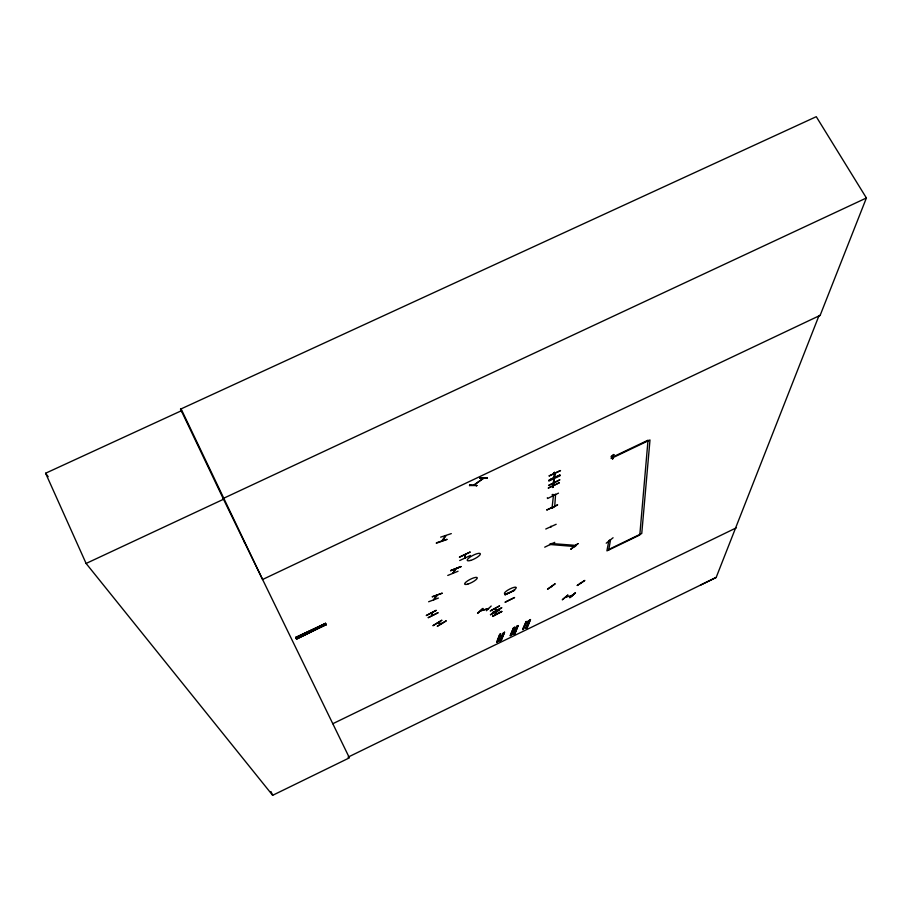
<?xml version="1.0" encoding="UTF-8"?>
<svg xmlns="http://www.w3.org/2000/svg" width="912" height="912" viewBox="0 0 912 912"><rect width="100%" height="100%" fill="white"/><g stroke="black" fill="none" stroke-linecap="round" stroke-linejoin="round"><path stroke-width="1.37" d="M505.1 594.795L514.699 590.201L505.088 594.784M505.214 602.182L514.607 597.508L505.214 602.125M432.995 615.201L431.102 613.16L433.394 614.962M447.758 575.449L458.029 571.254M549.149 475.882L560.549 470.558L549.195 475.939M559.729 479.917L548.579 485.48L559.706 479.86M548.83 481.091L560.082 475.756M556.172 524.275L545.764 529.017M544.715 547.177L554.758 542.344M553.459 483.212L553.128 487.122M553.345 481.65L554.04 482.277M554.04 482.311L554.336 478.686M554.656 473.567L554.279 477.626M553.972 482.687L554.291 478.766M552.045 508.098L553.459 495.216L555.59 494.201L554.713 506.639L552.41 507.961M554.485 472.37L555.1 473.442L554.701 477.478M550.848 526.258L551.179 526.463M554.222 477.352L554.827 477.329M555.077 473.727L554.599 472.359M550.757 527.375L550.791 527.022M554.678 484.728L553.481 485.15M559.33 482.665L548.192 488.091L559.33 482.801M548.842 480.442L560.139 474.901L548.807 480.373M552.227 494.885L552.9 495.672M553.436 485.765L554.017 485.332M552.889 495.866L552.364 494.657M428.629 601.76L438.398 598.067M452.842 573.283L455.407 568.951M455.213 569.259L455.989 568.689L453.196 573.192M446.983 539.254L436.426 542.8M446.846 539.562L436.312 543.21M611.884 457.311L611.336 456.262M612.875 456.855L612.066 456.103M612.511 458.804L613.799 454.507M608.863 540.577L606.913 550.882L639.802 535.002L648.022 440.2L611.257 457.721L611.131 458.508L649.994 439.949L641.752 533.509L608.84 549.423M608.737 550.004L610.493 539.961L608.714 540.77M482.072 477.854L482.562 479.005M465.177 554.929L464.63 555.191L465.234 554.906M464.687 554.895L464.892 558.201L465.154 554.633M522.599 629.519L526.064 621.517M523.442 629.143L527.296 621.197M529.587 619.955L525.859 628.277L526.532 627.969M527.364 627.616L526.726 627.912L530.431 619.579M511.187 635.083L514.984 627.148L511.279 635.048M517.184 625.974L513.832 633.908M518.027 625.586L514.459 633.84L515.132 633.532M503.743 632.734C491.899 658.475 512.248 615.144 501.041 640.156M510.355 635.47L513.661 627.536M496.63 642.128L499.753 634.285M500.608 633.897L497.473 641.752M500.688 633.863L497.941 641.74M500.95 640.19L504.04 632.609M574.503 546.573L575.244 546.413M436.574 595.753L437.315 595.194M437.236 595.251L433.861 599.697M442.411 540.565L442.035 540.656M445.945 535.743L442.103 541.021M554.53 473.704L554.097 472.519M700.519 585.105L716.171 577.444L818.873 315.962L820.139 315.358L262.588 579.496L180.975 408.656M820.116 315.438L866.4 197.984L816.274 116.69L180.542 409.146L223.52 499.252L86.104 563.456L45.6 473.237L181.328 410.776M497.051 642.185L499.833 634.239M497.371 642.025L500.517 634.182M499.901 640.874L503.185 632.985M500.483 640.634L503.663 632.768M501.383 640.247L504.518 632.392M510.139 635.767L513.57 627.821M510.777 635.527L514.037 627.604M510.811 635.482L514.414 627.433M511.621 635.14L514.892 627.217M513.741 634.182L517.093 626.248M514.197 633.977L517.264 625.928M514.573 633.806L517.936 625.871M515.041 633.601L518.119 625.552M523.021 629.576L526.543 621.505L522.679 629.485M525.973 628.243L529.496 620.228M526.441 628.037L529.667 619.921M527.273 627.661L530.51 619.533M441.636 541.204L445.546 535.811M554.587 473.681L553.972 472.655M555.134 473.693L554.507 473.989M554.279 477.318L553.789 476.212M551.384 586.633L552.022 586.53M460.856 566.785L450.619 570.707L460.799 566.614M469.52 485.537L476.828 485.526M476.429 485.845L476.965 485.572L469.714 484.682M495.501 612.397L494.965 612.385M496.766 613.844L494.954 612.431M552.786 495.763L552.991 494.35M440.644 537.145L451.292 533.611M442.092 593.199L432.402 596.665M609.569 540.463L608.931 540.565M555.112 583.862L547.85 589.106M547.519 589.118L554.918 583.942M473.419 485.389L483.269 478.298M483.463 478.39L473.659 485.401M437.407 623.192L441.545 623.751M578.117 543.62L570.684 549.263L577.855 543.677M441.864 623.534L437.874 622.93M453.355 573.055L453.139 572.827M567.629 595.205L562.282 599.811L567.925 595.057M482.71 608.521L477.557 613.354L483.007 608.429M491.18 606.024L486.415 610.744M572.166 595.525L571.938 595.433M575.141 592.994L569.818 597.577M575.506 592.971L569.749 597.668L575.119 593.085M495.478 612.385L497.143 613.662M606.229 543.199L613.069 537.761M469.543 485.606L469.76 484.58M486.78 478.298L487.339 478.105L479.951 478.105L487.339 478.105M577.307 585.481L584.831 580.42L577.239 585.424M553.265 495.706L552.74 494.498M565.44 597.326L572.519 595.274M441.67 620.308L432.915 625.712L441.853 620.297M446.128 620.969L437.35 626.168M480.749 610.744L488.513 608.452M488.342 608.646L480.578 610.915M612.625 457.129L612.294 455.977M496.778 610.288L494.783 608.669L496.835 610.288M501.68 607.814L492.423 612.682L501.668 607.791M490.428 614.631L499.685 609.832L490.565 614.779M501.611 611.336L492.526 616.261L501.771 611.542M501.76 611.519L492.697 616.466M581.035 582.882L580.157 583.201L580.773 583.099M436.118 610.39L426.246 615.543L436.118 610.402M428.252 617.606L438.159 612.659L428.287 617.675M436.928 595.297L433.496 599.857M609.205 540.679L608.68 540.793M347.996 757.177L716.171 577.444M86.104 563.456L272.654 795.31L349.41 757.838L223.155 498.499L866.4 197.984M332.8 723.718L736.429 527.763M459.477 557.061L470.273 551.988L459.477 557.186M459.716 560.527L470.432 555.488M613.229 454.849L613.844 454.564M611.77 457.379L612.659 456.946M295.887 637.477L325.527 623.318L325.721 623.865L296.081 637.933L295.807 637.328L296.081 637.944M295.978 637.705L325.607 623.534L295.796 637.306M296.332 638.594L325.926 624.538L326.12 625.073M326.006 624.743L296.275 638.491L296.537 639.084L325.949 624.595L296.56 639.118M550.039 479.53L555.043 477.147M611.849 457.493L612.739 457.049L612.18 456.034M450.619 570.57L461.005 566.534M432.254 596.836L442.126 593.245M574.936 546.299L575.039 546.505M479.997 477.945L486.894 478.321M613.035 458.645L612.511 458.987L613.217 454.666M437.418 626.236L446.093 620.844M45.6 473.237L48.165 476.645M611.291 456.467L611.849 457.516M554.177 476.018L554.849 477.056M547.291 497.815L547.588 498.511L558.497 493.141M481.73 477.831L482.402 479.108M481.696 477.911L482.174 479.085M180.542 409.146L181.773 411.677M244.313 541.945L244.644 542.651M270.91 791.513L272.654 795.31M325.47 623.238L325.709 623.831M546.869 509.933L557.642 504.883L546.881 509.933M553.003 483.451L552.661 487.521L553.607 483.257L553.003 483.451M549.583 544.464L574.685 546.516L576.361 545.422L551.281 543.529L549.571 544.43M499.502 605.921L490.268 610.96L499.525 605.956M467.902 584.068A7.057 1.744 -27.1 0 0 477.284 577.889A7.057 1.744 -27.1 0 0 467.674 580.807A7.057 1.744 -27.1 0 0 467.902 584.068M507.346 593.438A6.669 1.562 -27.3 0 0 516.295 587.624A6.669 1.562 -27.3 0 0 507.357 590.417A6.669 1.562 -27.3 0 0 507.346 593.438M470.603 560.424A7.353 1.892 -27.2 0 0 480.396 553.915A7.353 1.892 -27.2 0 0 470.387 556.867A7.353 1.892 -27.2 0 0 470.603 560.424"/></g></svg>
